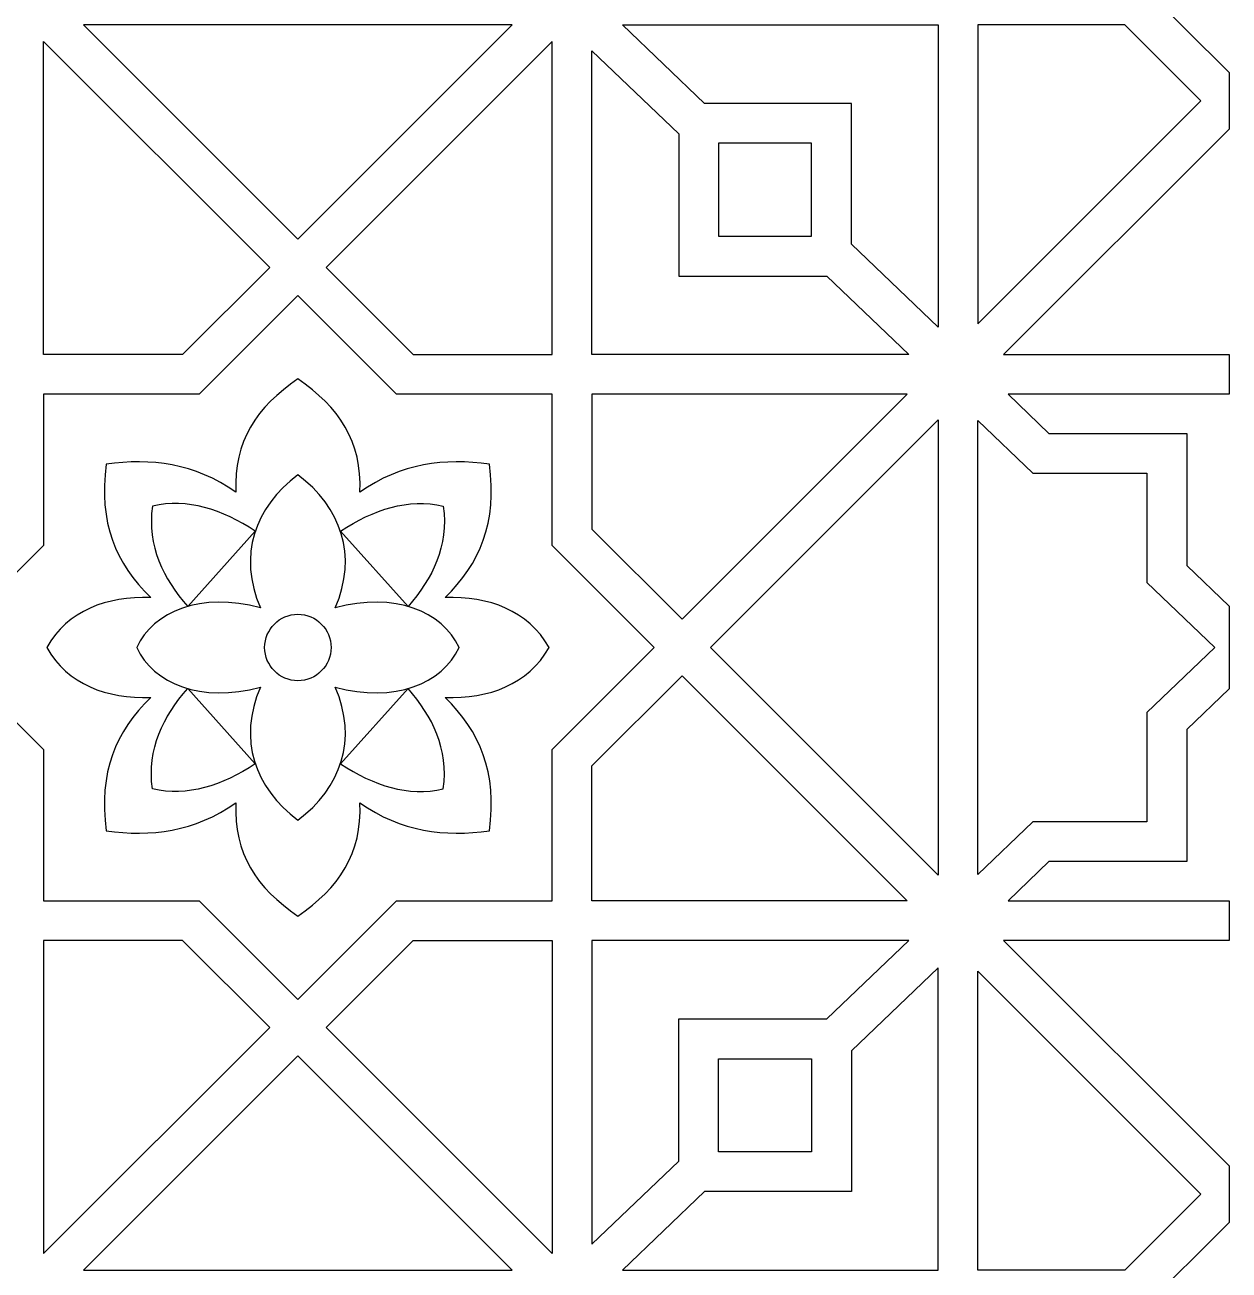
# Model space of a CAD drawing. Header units: centimetres. Extents: x -11.3 to 9.5, y -10.2 to 11.5.
# Drawn here: x 2.75 to 9.47, y -2.84 to 4.11 of the extents above; entities that cross this region are included whole.
import ezdxf

# ---------------------------------------------------------------- set-up
doc = ezdxf.new("R2010")
doc.units = ezdxf.units.CM
doc.header["$MEASUREMENT"] = 0
doc.layers.add('layer 1', color=7, linetype='Continuous')

msp = doc.modelspace()

# ---------------------------------------------------------------- linework, layer by layer
at = {"layer": 'layer 1', "color": 242}
for points, knots in [([(-0.43826, -3.06195), (2.70018, -3.06195), (5.83864, -3.06195), (8.97709, -3.06195), (8.97709, -3.06195), (8.97709, -3.06195), (9.46604, -2.573), (9.46604, -2.573), (9.46604, -2.573), (9.46604, -2.573), (9.46604, -2.2585), (9.46604, -2.2585), (9.46604, -2.2585), (9.46604, -2.2585), (8.20737, -0.99983), (8.20737, -0.99983), (8.20737, -0.99983), (8.20737, -0.99983), (9.46604, -0.99983), (9.46604, -0.99983), (9.46604, -0.99983), (9.46604, -0.99983), (9.46604, -0.77745), (9.46604, -0.77745), (9.46604, -0.77745), (9.46604, -0.77745), (8.23287, -0.77745), (8.23287, -0.77745), (8.23287, -0.77745), (8.23287, -0.77745), (8.46079, -0.55907), (8.46079, -0.55907), (8.46079, -0.55907), (8.46079, -0.55907), (9.22981, -0.55907), (9.22981, -0.55907), (9.22981, -0.55907), (9.22981, -0.31347), (9.22981, -0.06786), (9.22981, 0.17776), (9.22981, 0.17776), (9.22981, 0.17776), (9.46604, 0.4041), (9.46604, 0.4041), (9.46604, 0.4041), (9.46604, 0.55852), (9.46604, 0.71296), (9.46604, 0.86739), (9.46604, 0.86739), (9.46604, 0.86739), (9.22981, 1.09373), (9.22981, 1.09373), (9.22981, 1.09373), (9.22981, 1.33935), (9.22981, 1.58496), (9.22981, 1.83056), (9.22981, 1.83056), (9.22981, 1.83056), (8.46079, 1.83056), (8.46079, 1.83056), (8.46079, 1.83056), (8.46079, 1.83056), (8.23287, 2.04894), (8.23287, 2.04894), (8.23287, 2.04894), (8.23287, 2.04894), (9.46604, 2.04894), (9.46604, 2.04894), (9.46604, 2.04894), (9.46604, 2.04894), (9.46604, 2.27132), (9.46604, 2.27132), (9.46604, 2.27132), (9.46604, 2.27132), (8.20737, 2.27132), (8.20737, 2.27132), (8.20737, 2.27132), (8.20737, 2.27132), (9.46604, 3.52999), (9.46604, 3.52999), (9.46604, 3.52999), (9.46604, 3.52999), (9.46604, 3.84449), (9.46604, 3.84449), (9.46604, 3.84449), (9.46604, 3.84449), (8.97709, 4.33344), (8.97709, 4.33344), (8.97709, 4.33344), (5.83864, 4.33344), (2.70018, 4.33344), (-0.43826, 4.33344), (-0.43826, 4.33344), (-0.43826, 4.33344), (-0.92721, 3.84449), (-0.92721, 3.84449), (-0.92721, 3.84449), (-0.92721, 3.84449), (-0.92721, 3.52999), (-0.92721, 3.52999), (-0.92721, 3.52999), (-0.92721, 3.52999), (0.33146, 2.27132), (0.33146, 2.27132), (0.33146, 2.27132), (0.33146, 2.27132), (-0.92721, 2.27132), (-0.92721, 2.27132), (-0.92721, 2.27132), (-0.92721, 2.27132), (-0.92721, 2.04894), (-0.92721, 2.04894), (-0.92721, 2.04894), (-0.92721, 2.04894), (0.30595, 2.04894), (0.30595, 2.04894), (0.30595, 2.04894), (0.30595, 2.04894), (0.07804, 1.83056), (0.07804, 1.83056), (0.07804, 1.83056), (0.07804, 1.83056), (-0.69098, 1.83056), (-0.69098, 1.83056), (-0.69098, 1.83056), (-0.69098, 1.58496), (-0.69098, 1.33935), (-0.69098, 1.09373), (-0.69098, 1.09373), (-0.69098, 1.09373), (-0.92721, 0.86739), (-0.92721, 0.86739), (-0.92721, 0.86739), (-0.92721, 0.71296), (-0.92721, 0.55852), (-0.92721, 0.4041), (-0.92721, 0.4041), (-0.92721, 0.4041), (-0.69098, 0.17776), (-0.69098, 0.17776), (-0.69098, 0.17776), (-0.69098, -0.06786), (-0.69098, -0.31347), (-0.69098, -0.55907), (-0.69098, -0.55907), (-0.69098, -0.55907), (0.07804, -0.55907), (0.07804, -0.55907), (0.07804, -0.55907), (0.07804, -0.55907), (0.30595, -0.77745), (0.30595, -0.77745), (0.30595, -0.77745), (0.30595, -0.77745), (-0.92721, -0.77745), (-0.92721, -0.77745), (-0.92721, -0.77745), (-0.92721, -0.77745), (-0.92721, -0.99983), (-0.92721, -0.99983), (-0.92721, -0.99983), (-0.92721, -0.99983), (0.33146, -0.99983), (0.33146, -0.99983), (0.33146, -0.99983), (0.33146, -0.99983), (-0.92721, -2.2585), (-0.92721, -2.2585), (-0.92721, -2.2585), (-0.92721, -2.2585), (-0.92721, -2.573), (-0.92721, -2.573), (-0.92721, -2.573), (-0.92721, -2.573), (-0.43826, -3.06195), (-0.43826, -3.06195)], [0, 0, 0, 0, 0.0222222, 0.0222222, 0.0222222, 0.0222222, 0.0444444, 0.0444444, 0.0444444, 0.0444444, 0.0666667, 0.0666667, 0.0666667, 0.0666667, 0.0888889, 0.0888889, 0.0888889, 0.0888889, 0.1111111, 0.1111111, 0.1111111, 0.1111111, 0.1333333, 0.1333333, 0.1333333, 0.1333333, 0.1555556, 0.1555556, 0.1555556, 0.1555556, 0.1777778, 0.1777778, 0.1777778, 0.1777778, 0.2, 0.2, 0.2, 0.2, 0.2222222, 0.2222222, 0.2222222, 0.2222222, 0.2444444, 0.2444444, 0.2444444, 0.2444444, 0.2666667, 0.2666667, 0.2666667, 0.2666667, 0.2888889, 0.2888889, 0.2888889, 0.2888889, 0.3111111, 0.3111111, 0.3111111, 0.3111111, 0.3333333, 0.3333333, 0.3333333, 0.3333333, 0.3555556, 0.3555556, 0.3555556, 0.3555556, 0.3777778, 0.3777778, 0.3777778, 0.3777778, 0.4, 0.4, 0.4, 0.4, 0.4222222, 0.4222222, 0.4222222, 0.4222222, 0.4444444, 0.4444444, 0.4444444, 0.4444444, 0.4666667, 0.4666667, 0.4666667, 0.4666667, 0.4888889, 0.4888889, 0.4888889, 0.4888889, 0.5111111, 0.5111111, 0.5111111, 0.5111111, 0.5333333, 0.5333333, 0.5333333, 0.5333333, 0.5555556, 0.5555556, 0.5555556, 0.5555556, 0.5777778, 0.5777778, 0.5777778, 0.5777778, 0.6, 0.6, 0.6, 0.6, 0.6222222, 0.6222222, 0.6222222, 0.6222222, 0.6444444, 0.6444444, 0.6444444, 0.6444444, 0.6666667, 0.6666667, 0.6666667, 0.6666667, 0.6888889, 0.6888889, 0.6888889, 0.6888889, 0.7111111, 0.7111111, 0.7111111, 0.7111111, 0.7333333, 0.7333333, 0.7333333, 0.7333333, 0.7555556, 0.7555556, 0.7555556, 0.7555556, 0.7777778, 0.7777778, 0.7777778, 0.7777778, 0.8, 0.8, 0.8, 0.8, 0.8222222, 0.8222222, 0.8222222, 0.8222222, 0.8444444, 0.8444444, 0.8444444, 0.8444444, 0.8666667, 0.8666667, 0.8666667, 0.8666667, 0.8888889, 0.8888889, 0.8888889, 0.8888889, 0.9111111, 0.9111111, 0.9111111, 0.9111111, 0.9333333, 0.9333333, 0.9333333, 0.9333333, 0.9555556, 0.9555556, 0.9555556, 0.9555556, 1, 1, 1, 1]), ([(4.26941, 2.91455), (4.26941, 2.91455), (3.07291, 4.11105), (3.07291, 4.11105), (3.07291, 4.11105), (3.87057, 4.11105), (4.66825, 4.11105), (5.46592, 4.11105), (5.46592, 4.11105), (5.46592, 4.11105), (4.26941, 2.91455), (4.26941, 2.91455)], [0, 0, 0, 0, 0.25, 0.25, 0.25, 0.25, 0.5, 0.5, 0.5, 0.5, 1, 1, 1, 1]), ([(7.35818, 2.88702), (7.35818, 2.88702), (7.84206, 2.42339), (7.84206, 2.42339), (7.84206, 2.42339), (7.84206, 2.42339), (7.84206, 4.11105), (7.84206, 4.11105), (7.84206, 4.11105), (7.84206, 4.11105), (6.08067, 4.11105), (6.08067, 4.11105), (6.08067, 4.11105), (6.08067, 4.11105), (6.53782, 3.67303), (6.53782, 3.67303), (6.53782, 3.67303), (6.53782, 3.67303), (7.35818, 3.67303), (7.35818, 3.67303), (7.35818, 3.67303), (7.35818, 3.67303), (7.35818, 2.88702), (7.35818, 2.88702)], [0, 0, 0, 0, 0.1428571, 0.1428571, 0.1428571, 0.1428571, 0.2857143, 0.2857143, 0.2857143, 0.2857143, 0.4285714, 0.4285714, 0.4285714, 0.4285714, 0.5714286, 0.5714286, 0.5714286, 0.5714286, 0.7142857, 0.7142857, 0.7142857, 0.7142857, 1, 1, 1, 1]), ([(8.06444, 2.44289), (8.06444, 2.44289), (8.06444, 4.11105), (8.06444, 4.11105), (8.06444, 4.11105), (8.06444, 4.11105), (8.88498, 4.11105), (8.88498, 4.11105), (8.88498, 4.11105), (8.88498, 4.11105), (9.30879, 3.68724), (9.30879, 3.68724), (9.30879, 3.68724), (9.30879, 3.68724), (8.06444, 2.44289), (8.06444, 2.44289)], [0, 0, 0, 0, 0.2, 0.2, 0.2, 0.2, 0.4, 0.4, 0.4, 0.4, 0.6, 0.6, 0.6, 0.6, 1, 1, 1, 1]), ([(4.11217, 2.75729), (4.11217, 2.75729), (2.85052, 4.01894), (2.85052, 4.01894), (2.85052, 4.01894), (2.85052, 4.01894), (2.85052, 2.27132), (2.85052, 2.27132), (2.85052, 2.27132), (2.85052, 2.27132), (3.6262, 2.27132), (3.6262, 2.27132), (3.6262, 2.27132), (3.6262, 2.27132), (4.11217, 2.75729), (4.11217, 2.75729)], [0, 0, 0, 0, 0.2, 0.2, 0.2, 0.2, 0.4, 0.4, 0.4, 0.4, 0.6, 0.6, 0.6, 0.6, 1, 1, 1, 1]), ([(4.42665, 2.75729), (4.42665, 2.75729), (5.6883, 4.01894), (5.6883, 4.01894), (5.6883, 4.01894), (5.6883, 4.01894), (5.6883, 2.27132), (5.6883, 2.27132), (5.6883, 2.27132), (5.6883, 2.27132), (4.91263, 2.27132), (4.91263, 2.27132), (4.91263, 2.27132), (4.91263, 2.27132), (4.42665, 2.75729), (4.42665, 2.75729)], [0, 0, 0, 0, 0.2, 0.2, 0.2, 0.2, 0.4, 0.4, 0.4, 0.4, 0.6, 0.6, 0.6, 0.6, 1, 1, 1, 1]), ([(7.67933, 2.27132), (7.67933, 2.27132), (7.22215, 2.70937), (7.22215, 2.70937), (7.22215, 2.70937), (7.22215, 2.70937), (6.39452, 2.70937), (6.39452, 2.70937), (6.39452, 2.70937), (6.39452, 2.70937), (6.39452, 3.50236), (6.39452, 3.50236), (6.39452, 3.50236), (6.39452, 3.50236), (5.91069, 3.96593), (5.91069, 3.96593), (5.91069, 3.96593), (5.91069, 3.96593), (5.91069, 2.27132), (5.91069, 2.27132), (5.91069, 2.27132), (5.91069, 2.27132), (7.67933, 2.27132), (7.67933, 2.27132)], [0, 0, 0, 0, 0.1428571, 0.1428571, 0.1428571, 0.1428571, 0.2857143, 0.2857143, 0.2857143, 0.2857143, 0.4285714, 0.4285714, 0.4285714, 0.4285714, 0.5714286, 0.5714286, 0.5714286, 0.5714286, 0.7142857, 0.7142857, 0.7142857, 0.7142857, 1, 1, 1, 1]), ([(6.6169, 3.45065), (6.6169, 3.45065), (7.1358, 3.45065), (7.1358, 3.45065), (7.1358, 3.45065), (7.1358, 3.45065), (7.1358, 2.93176), (7.1358, 2.93176), (7.1358, 2.93176), (7.1358, 2.93176), (6.6169, 2.93176), (6.6169, 2.93176), (6.6169, 2.93176), (6.6169, 2.93176), (6.6169, 3.45065), (6.6169, 3.45065)], [0, 0, 0, 0, 0.2, 0.2, 0.2, 0.2, 0.4, 0.4, 0.4, 0.4, 0.6, 0.6, 0.6, 0.6, 1, 1, 1, 1]), ([(4.26941, -1.32855), (4.26941, -1.32855), (3.71831, -0.77745), (3.71831, -0.77745), (3.71831, -0.77745), (3.71831, -0.77745), (2.85052, -0.77745), (2.85052, -0.77745), (2.85052, -0.77745), (2.85052, -0.77745), (2.85052, 0.06675), (2.85052, 0.06675), (2.85052, 0.06675), (2.85052, 0.06675), (2.28153, 0.63574), (2.28153, 0.63574), (2.28153, 0.63574), (2.28153, 0.63574), (2.28153, 0.63574), (2.28153, 0.63574), (2.28153, 0.63574), (2.28153, 0.63574), (2.28153, 0.63575), (2.28153, 0.63575), (2.28153, 0.63575), (2.28153, 0.63575), (2.28153, 0.63575), (2.28153, 0.63575), (2.28153, 0.63575), (2.28153, 0.63575), (2.85052, 1.20474), (2.85052, 1.20474), (2.85052, 1.20474), (2.85052, 1.20474), (2.85052, 2.04894), (2.85052, 2.04894), (2.85052, 2.04894), (2.85052, 2.04894), (3.71831, 2.04894), (3.71831, 2.04894), (3.71831, 2.04894), (3.71831, 2.04894), (4.26941, 2.60004), (4.26941, 2.60004), (4.26941, 2.60004), (4.26941, 2.60004), (4.82051, 2.04894), (4.82051, 2.04894), (4.82051, 2.04894), (4.82051, 2.04894), (5.6883, 2.04894), (5.6883, 2.04894), (5.6883, 2.04894), (5.6883, 2.04894), (5.6883, 1.20474), (5.6883, 1.20474), (5.6883, 1.20474), (5.6883, 1.20474), (6.2573, 0.63575), (6.2573, 0.63575), (6.2573, 0.63575), (6.2573, 0.63575), (6.2573, 0.63575), (6.2573, 0.63575), (6.2573, 0.63575), (6.2573, 0.63575), (6.2573, 0.63574), (6.2573, 0.63574), (6.2573, 0.63574), (6.2573, 0.63574), (6.2573, 0.63574), (6.2573, 0.63574), (6.2573, 0.63574), (6.2573, 0.63574), (5.6883, 0.06675), (5.6883, 0.06675), (5.6883, 0.06675), (5.6883, 0.06675), (5.6883, -0.77745), (5.6883, -0.77745), (5.6883, -0.77745), (5.6883, -0.77745), (4.82051, -0.77745), (4.82051, -0.77745), (4.82051, -0.77745), (4.82051, -0.77745), (4.26941, -1.32855), (4.26941, -1.32855)], [0, 0, 0, 0, 0.0434783, 0.0434783, 0.0434783, 0.0434783, 0.0869565, 0.0869565, 0.0869565, 0.0869565, 0.1304348, 0.1304348, 0.1304348, 0.1304348, 0.173913, 0.173913, 0.173913, 0.173913, 0.2173913, 0.2173913, 0.2173913, 0.2173913, 0.2608696, 0.2608696, 0.2608696, 0.2608696, 0.3043478, 0.3043478, 0.3043478, 0.3043478, 0.3478261, 0.3478261, 0.3478261, 0.3478261, 0.3913043, 0.3913043, 0.3913043, 0.3913043, 0.4347826, 0.4347826, 0.4347826, 0.4347826, 0.4782609, 0.4782609, 0.4782609, 0.4782609, 0.5217391, 0.5217391, 0.5217391, 0.5217391, 0.5652174, 0.5652174, 0.5652174, 0.5652174, 0.6086957, 0.6086957, 0.6086957, 0.6086957, 0.6521739, 0.6521739, 0.6521739, 0.6521739, 0.6956522, 0.6956522, 0.6956522, 0.6956522, 0.7391304, 0.7391304, 0.7391304, 0.7391304, 0.7826087, 0.7826087, 0.7826087, 0.7826087, 0.826087, 0.826087, 0.826087, 0.826087, 0.8695652, 0.8695652, 0.8695652, 0.8695652, 0.9130435, 0.9130435, 0.9130435, 0.9130435, 1, 1, 1, 1]), ([(2.86795, 0.63575), (2.98443, 0.84261), (3.20337, 0.92174), (3.44813, 0.91555), (3.44813, 0.91555), (3.25362, 1.10241), (3.15583, 1.33273), (3.20041, 1.65869), (3.20041, 1.65869), (3.44894, 1.69378), (3.69286, 1.66501), (3.924, 1.50224), (3.924, 1.50224), (3.90749, 1.78535), (4.04224, 1.9798), (4.26941, 2.13457), (4.26941, 2.13457), (4.49658, 1.9798), (4.63133, 1.78535), (4.61483, 1.50224), (4.61483, 1.50224), (4.84597, 1.66501), (5.08988, 1.69378), (5.33841, 1.65869), (5.33841, 1.65869), (5.38299, 1.33273), (5.2852, 1.10241), (5.0907, 0.91555), (5.0907, 0.91555), (5.33546, 0.92174), (5.55439, 0.84261), (5.67087, 0.63575), (5.67087, 0.63575), (5.55439, 0.42889), (5.33546, 0.34976), (5.0907, 0.35594), (5.0907, 0.35594), (5.2852, 0.16909), (5.38299, -0.06124), (5.33841, -0.3872), (5.33841, -0.3872), (5.08988, -0.42229), (4.84597, -0.39351), (4.61483, -0.23075), (4.61483, -0.23075), (4.63133, -0.51386), (4.49658, -0.70831), (4.26941, -0.86307), (4.26941, -0.86307), (4.04224, -0.70831), (3.90749, -0.51386), (3.924, -0.23075), (3.924, -0.23075), (3.69286, -0.39351), (3.44894, -0.42229), (3.20041, -0.3872), (3.20041, -0.3872), (3.15583, -0.06124), (3.25362, 0.16909), (3.44813, 0.35594), (3.44813, 0.35594), (3.20337, 0.34976), (2.98443, 0.42889), (2.86795, 0.63575)], [0, 0, 0, 0, 0.0588235, 0.0588235, 0.0588235, 0.0588235, 0.1176471, 0.1176471, 0.1176471, 0.1176471, 0.1764706, 0.1764706, 0.1764706, 0.1764706, 0.2352941, 0.2352941, 0.2352941, 0.2352941, 0.2941176, 0.2941176, 0.2941176, 0.2941176, 0.3529412, 0.3529412, 0.3529412, 0.3529412, 0.4117647, 0.4117647, 0.4117647, 0.4117647, 0.4705882, 0.4705882, 0.4705882, 0.4705882, 0.5294118, 0.5294118, 0.5294118, 0.5294118, 0.5882353, 0.5882353, 0.5882353, 0.5882353, 0.6470588, 0.6470588, 0.6470588, 0.6470588, 0.7058824, 0.7058824, 0.7058824, 0.7058824, 0.7647059, 0.7647059, 0.7647059, 0.7647059, 0.8235294, 0.8235294, 0.8235294, 0.8235294, 0.8823529, 0.8823529, 0.8823529, 0.8823529, 1, 1, 1, 1]), ([(7.67049, 2.04894), (7.67049, 2.04894), (6.41454, 0.79299), (6.41454, 0.79299), (6.41454, 0.79299), (6.41454, 0.79299), (5.91069, 1.29685), (5.91069, 1.29685), (5.91069, 1.29685), (5.91069, 1.29685), (5.91069, 2.04894), (5.91069, 2.04894), (5.91069, 2.04894), (5.91069, 2.04894), (7.67049, 2.04894), (7.67049, 2.04894)], [0, 0, 0, 0, 0.2, 0.2, 0.2, 0.2, 0.4, 0.4, 0.4, 0.4, 0.6, 0.6, 0.6, 0.6, 1, 1, 1, 1]), ([(6.57179, 0.63575), (6.57179, 0.63575), (7.84206, -0.63452), (7.84206, -0.63452), (7.84206, -0.63452), (7.84206, 0.21232), (7.84206, 1.05916), (7.84206, 1.90601), (7.84206, 1.90601), (7.84206, 1.90601), (6.57179, 0.63575), (6.57179, 0.63575)], [0, 0, 0, 0, 0.25, 0.25, 0.25, 0.25, 0.5, 0.5, 0.5, 0.5, 1, 1, 1, 1]), ([(8.06444, -0.63084), (8.06444, -0.63084), (8.37145, -0.33669), (8.37145, -0.33669), (8.37145, -0.33669), (8.37145, -0.33669), (8.37145, -0.33669), (8.37145, -0.33669), (8.37145, -0.33669), (8.37145, -0.33669), (9.00743, -0.33669), (9.00743, -0.33669), (9.00743, -0.33669), (9.00743, -0.33669), (9.00743, 0.27267), (9.00743, 0.27267), (9.00743, 0.27267), (9.00743, 0.27267), (9.00743, 0.27267), (9.00743, 0.27267), (9.00743, 0.27267), (9.00743, 0.27267), (9.00743, 0.27267), (9.00743, 0.27267), (9.00743, 0.27267), (9.00743, 0.27267), (9.38637, 0.63574), (9.38637, 0.63574), (9.38637, 0.63574), (9.38637, 0.63574), (9.38637, 0.63575), (9.38637, 0.63575), (9.38637, 0.63575), (9.38637, 0.63575), (9.00743, 0.99882), (9.00743, 0.99882), (9.00743, 0.99882), (9.00743, 0.99882), (9.00743, 0.99882), (9.00743, 0.99882), (9.00743, 0.99882), (9.00743, 0.99882), (9.00743, 0.99882), (9.00743, 0.99882), (9.00743, 0.99882), (9.00743, 0.99882), (9.00743, 1.60818), (9.00743, 1.60818), (9.00743, 1.60818), (9.00743, 1.60818), (8.37145, 1.60818), (8.37145, 1.60818), (8.37145, 1.60818), (8.37145, 1.60818), (8.37145, 1.60818), (8.37145, 1.60818), (8.37145, 1.60818), (8.37145, 1.60818), (8.06444, 1.90233), (8.06444, 1.90233), (8.06444, 1.90233), (8.06444, 1.05794), (8.06444, 0.21355), (8.06444, -0.63084)], [0, 0, 0, 0, 0.0588235, 0.0588235, 0.0588235, 0.0588235, 0.1176471, 0.1176471, 0.1176471, 0.1176471, 0.1764706, 0.1764706, 0.1764706, 0.1764706, 0.2352941, 0.2352941, 0.2352941, 0.2352941, 0.2941176, 0.2941176, 0.2941176, 0.2941176, 0.3529412, 0.3529412, 0.3529412, 0.3529412, 0.4117647, 0.4117647, 0.4117647, 0.4117647, 0.4705882, 0.4705882, 0.4705882, 0.4705882, 0.5294118, 0.5294118, 0.5294118, 0.5294118, 0.5882353, 0.5882353, 0.5882353, 0.5882353, 0.6470588, 0.6470588, 0.6470588, 0.6470588, 0.7058824, 0.7058824, 0.7058824, 0.7058824, 0.7647059, 0.7647059, 0.7647059, 0.7647059, 0.8235294, 0.8235294, 0.8235294, 0.8235294, 0.8823529, 0.8823529, 0.8823529, 0.8823529, 1, 1, 1, 1]), ([(3.3699, 0.63575), (3.46062, 0.83603), (3.73115, 0.94777), (4.06089, 0.85688), (4.06089, 0.85688), (3.93266, 1.15077), (4.03041, 1.41913), (4.26941, 1.60003), (4.26941, 1.60003), (4.50841, 1.41913), (4.60617, 1.15077), (4.47793, 0.85688), (4.47793, 0.85688), (4.80768, 0.94777), (5.07821, 0.83603), (5.16893, 0.63575), (5.16893, 0.63575), (5.07821, 0.43546), (4.80768, 0.32372), (4.47793, 0.41461), (4.47793, 0.41461), (4.60617, 0.12072), (4.50841, -0.14763), (4.26941, -0.32853), (4.26941, -0.32853), (4.03041, -0.14763), (3.93266, 0.12072), (4.06089, 0.41461), (4.06089, 0.41461), (3.73115, 0.32372), (3.46062, 0.43546), (3.3699, 0.63575)], [0, 0, 0, 0, 0.1111111, 0.1111111, 0.1111111, 0.1111111, 0.2222222, 0.2222222, 0.2222222, 0.2222222, 0.3333333, 0.3333333, 0.3333333, 0.3333333, 0.4444444, 0.4444444, 0.4444444, 0.4444444, 0.5555556, 0.5555556, 0.5555556, 0.5555556, 0.6666667, 0.6666667, 0.6666667, 0.6666667, 0.7777778, 0.7777778, 0.7777778, 0.7777778, 1, 1, 1, 1]), ([(3.65448, 0.86459), (3.5188, 1.02118), (3.42694, 1.20024), (3.45781, 1.42541), (3.45781, 1.42541), (3.65412, 1.47041), (3.84536, 1.40633), (4.03189, 1.28484), (4.03189, 1.28484), (4.03189, 1.28484), (3.65448, 0.86459), (3.65448, 0.86459)], [0, 0, 0, 0, 0.25, 0.25, 0.25, 0.25, 0.5, 0.5, 0.5, 0.5, 1, 1, 1, 1]), ([(4.88435, 0.86459), (5.02002, 1.02118), (5.11189, 1.20024), (5.08102, 1.42541), (5.08102, 1.42541), (4.88471, 1.47041), (4.69347, 1.40633), (4.50694, 1.28484), (4.50694, 1.28484), (4.50694, 1.28484), (4.88435, 0.86459), (4.88435, 0.86459)], [0, 0, 0, 0, 0.25, 0.25, 0.25, 0.25, 0.5, 0.5, 0.5, 0.5, 1, 1, 1, 1]), ([(4.26941, 0.82107), (4.16734, 0.82107), (4.08409, 0.73782), (4.08409, 0.63575), (4.08409, 0.63575), (4.08409, 0.53368), (4.16734, 0.45043), (4.26941, 0.45043), (4.26941, 0.45043), (4.37148, 0.45043), (4.45473, 0.53368), (4.45473, 0.63575), (4.45473, 0.63575), (4.45473, 0.73782), (4.37148, 0.82107), (4.26941, 0.82107)], [0, 0, 0, 0, 0.2, 0.2, 0.2, 0.2, 0.4, 0.4, 0.4, 0.4, 0.6, 0.6, 0.6, 0.6, 1, 1, 1, 1]), ([(7.67049, -0.77745), (7.67049, -0.77745), (6.41454, 0.4785), (6.41454, 0.4785), (6.41454, 0.4785), (6.41454, 0.4785), (5.91069, -0.02536), (5.91069, -0.02536), (5.91069, -0.02536), (5.91069, -0.02536), (5.91069, -0.77745), (5.91069, -0.77745), (5.91069, -0.77745), (5.91069, -0.77745), (7.67049, -0.77745), (7.67049, -0.77745)], [0, 0, 0, 0, 0.2, 0.2, 0.2, 0.2, 0.4, 0.4, 0.4, 0.4, 0.6, 0.6, 0.6, 0.6, 1, 1, 1, 1]), ([(3.65448, 0.4069), (3.5188, 0.25031), (3.42694, 0.07126), (3.45781, -0.15392), (3.45781, -0.15392), (3.65412, -0.19891), (3.84536, -0.13484), (4.03189, -0.01334), (4.03189, -0.01334), (4.03189, -0.01334), (3.65448, 0.4069), (3.65448, 0.4069)], [0, 0, 0, 0, 0.25, 0.25, 0.25, 0.25, 0.5, 0.5, 0.5, 0.5, 1, 1, 1, 1]), ([(4.88435, 0.4069), (5.02002, 0.25031), (5.11189, 0.07126), (5.08102, -0.15392), (5.08102, -0.15392), (4.88471, -0.19891), (4.69347, -0.13484), (4.50694, -0.01334), (4.50694, -0.01334), (4.50694, -0.01334), (4.88435, 0.4069), (4.88435, 0.4069)], [0, 0, 0, 0, 0.25, 0.25, 0.25, 0.25, 0.5, 0.5, 0.5, 0.5, 1, 1, 1, 1]), ([(4.11217, -1.4858), (4.11217, -1.4858), (2.85052, -2.74745), (2.85052, -2.74745), (2.85052, -2.74745), (2.85052, -2.74745), (2.85052, -0.99983), (2.85052, -0.99983), (2.85052, -0.99983), (2.85052, -0.99983), (3.6262, -0.99983), (3.6262, -0.99983), (3.6262, -0.99983), (3.6262, -0.99983), (4.11217, -1.4858), (4.11217, -1.4858)], [0, 0, 0, 0, 0.2, 0.2, 0.2, 0.2, 0.4, 0.4, 0.4, 0.4, 0.6, 0.6, 0.6, 0.6, 1, 1, 1, 1]), ([(4.42665, -1.4858), (4.42665, -1.4858), (5.6883, -2.74745), (5.6883, -2.74745), (5.6883, -2.74745), (5.6883, -2.74745), (5.6883, -0.99983), (5.6883, -0.99983), (5.6883, -0.99983), (5.6883, -0.99983), (4.91263, -0.99983), (4.91263, -0.99983), (4.91263, -0.99983), (4.91263, -0.99983), (4.42665, -1.4858), (4.42665, -1.4858)], [0, 0, 0, 0, 0.2, 0.2, 0.2, 0.2, 0.4, 0.4, 0.4, 0.4, 0.6, 0.6, 0.6, 0.6, 1, 1, 1, 1]), ([(7.67933, -0.99983), (7.67933, -0.99983), (7.22215, -1.43788), (7.22215, -1.43788), (7.22215, -1.43788), (7.22215, -1.43788), (6.39452, -1.43788), (6.39452, -1.43788), (6.39452, -1.43788), (6.39452, -1.43788), (6.39452, -2.23087), (6.39452, -2.23087), (6.39452, -2.23087), (6.39452, -2.23087), (5.91069, -2.69444), (5.91069, -2.69444), (5.91069, -2.69444), (5.91069, -2.69444), (5.91069, -0.99983), (5.91069, -0.99983), (5.91069, -0.99983), (5.91069, -0.99983), (7.67933, -0.99983), (7.67933, -0.99983)], [0, 0, 0, 0, 0.1428571, 0.1428571, 0.1428571, 0.1428571, 0.2857143, 0.2857143, 0.2857143, 0.2857143, 0.4285714, 0.4285714, 0.4285714, 0.4285714, 0.5714286, 0.5714286, 0.5714286, 0.5714286, 0.7142857, 0.7142857, 0.7142857, 0.7142857, 1, 1, 1, 1]), ([(7.35818, -1.61553), (7.35818, -1.61553), (7.84206, -1.1519), (7.84206, -1.1519), (7.84206, -1.1519), (7.84206, -1.1519), (7.84206, -2.83956), (7.84206, -2.83956), (7.84206, -2.83956), (7.84206, -2.83956), (6.08067, -2.83956), (6.08067, -2.83956), (6.08067, -2.83956), (6.08067, -2.83956), (6.53782, -2.40154), (6.53782, -2.40154), (6.53782, -2.40154), (6.53782, -2.40154), (7.35818, -2.40154), (7.35818, -2.40154), (7.35818, -2.40154), (7.35818, -2.40154), (7.35818, -1.61553), (7.35818, -1.61553)], [0, 0, 0, 0, 0.1428571, 0.1428571, 0.1428571, 0.1428571, 0.2857143, 0.2857143, 0.2857143, 0.2857143, 0.4285714, 0.4285714, 0.4285714, 0.4285714, 0.5714286, 0.5714286, 0.5714286, 0.5714286, 0.7142857, 0.7142857, 0.7142857, 0.7142857, 1, 1, 1, 1]), ([(8.06444, -1.1714), (8.06444, -1.1714), (8.06444, -2.83956), (8.06444, -2.83956), (8.06444, -2.83956), (8.06444, -2.83956), (8.88498, -2.83956), (8.88498, -2.83956), (8.88498, -2.83956), (8.88498, -2.83956), (9.30879, -2.41575), (9.30879, -2.41575), (9.30879, -2.41575), (9.30879, -2.41575), (8.06444, -1.1714), (8.06444, -1.1714)], [0, 0, 0, 0, 0.2, 0.2, 0.2, 0.2, 0.4, 0.4, 0.4, 0.4, 0.6, 0.6, 0.6, 0.6, 1, 1, 1, 1]), ([(3.07291, -2.83956), (3.07291, -2.83956), (4.26941, -1.64306), (4.26941, -1.64306), (4.26941, -1.64306), (4.26941, -1.64306), (5.46592, -2.83956), (5.46592, -2.83956), (5.46592, -2.83956), (4.66825, -2.83956), (3.87057, -2.83956), (3.07291, -2.83956)], [0, 0, 0, 0, 0.25, 0.25, 0.25, 0.25, 0.5, 0.5, 0.5, 0.5, 1, 1, 1, 1]), ([(6.6169, -2.17916), (6.6169, -2.17916), (7.1358, -2.17916), (7.1358, -2.17916), (7.1358, -2.17916), (7.1358, -2.17916), (7.1358, -1.66027), (7.1358, -1.66027), (7.1358, -1.66027), (7.1358, -1.66027), (6.6169, -1.66027), (6.6169, -1.66027), (6.6169, -1.66027), (6.6169, -1.66027), (6.6169, -2.17916), (6.6169, -2.17916)], [0, 0, 0, 0, 0.2, 0.2, 0.2, 0.2, 0.4, 0.4, 0.4, 0.4, 0.6, 0.6, 0.6, 0.6, 1, 1, 1, 1])]:
    msp.add_open_spline(points, degree=3, knots=knots, dxfattribs=at)
at = {"layer": 'layer 1', "color": 242, "lineweight": 9}
for points, knots in [([(-0.43826, -3.06195), (2.70018, -3.06195), (5.83864, -3.06195), (8.97709, -3.06195), (8.97709, -3.06195), (8.97709, -3.06195), (9.46604, -2.573), (9.46604, -2.573), (9.46604, -2.573), (9.46604, -2.573), (9.46604, -2.2585), (9.46604, -2.2585), (9.46604, -2.2585), (9.46604, -2.2585), (8.20737, -0.99983), (8.20737, -0.99983), (8.20737, -0.99983), (8.20737, -0.99983), (9.46604, -0.99983), (9.46604, -0.99983), (9.46604, -0.99983), (9.46604, -0.99983), (9.46604, -0.77745), (9.46604, -0.77745), (9.46604, -0.77745), (9.46604, -0.77745), (8.23287, -0.77745), (8.23287, -0.77745), (8.23287, -0.77745), (8.23287, -0.77745), (8.46079, -0.55907), (8.46079, -0.55907), (8.46079, -0.55907), (8.46079, -0.55907), (9.22981, -0.55907), (9.22981, -0.55907), (9.22981, -0.55907), (9.22981, -0.31347), (9.22981, -0.06786), (9.22981, 0.17776), (9.22981, 0.17776), (9.22981, 0.17776), (9.46604, 0.4041), (9.46604, 0.4041), (9.46604, 0.4041), (9.46604, 0.55852), (9.46604, 0.71296), (9.46604, 0.86739), (9.46604, 0.86739), (9.46604, 0.86739), (9.22981, 1.09373), (9.22981, 1.09373), (9.22981, 1.09373), (9.22981, 1.33935), (9.22981, 1.58496), (9.22981, 1.83056), (9.22981, 1.83056), (9.22981, 1.83056), (8.46079, 1.83056), (8.46079, 1.83056), (8.46079, 1.83056), (8.46079, 1.83056), (8.23287, 2.04894), (8.23287, 2.04894), (8.23287, 2.04894), (8.23287, 2.04894), (9.46604, 2.04894), (9.46604, 2.04894), (9.46604, 2.04894), (9.46604, 2.04894), (9.46604, 2.27132), (9.46604, 2.27132), (9.46604, 2.27132), (9.46604, 2.27132), (8.20737, 2.27132), (8.20737, 2.27132), (8.20737, 2.27132), (8.20737, 2.27132), (9.46604, 3.52999), (9.46604, 3.52999), (9.46604, 3.52999), (9.46604, 3.52999), (9.46604, 3.84449), (9.46604, 3.84449), (9.46604, 3.84449), (9.46604, 3.84449), (8.97709, 4.33344), (8.97709, 4.33344), (8.97709, 4.33344), (5.83864, 4.33344), (2.70018, 4.33344), (-0.43826, 4.33344), (-0.43826, 4.33344), (-0.43826, 4.33344), (-0.92721, 3.84449), (-0.92721, 3.84449), (-0.92721, 3.84449), (-0.92721, 3.84449), (-0.92721, 3.52999), (-0.92721, 3.52999), (-0.92721, 3.52999), (-0.92721, 3.52999), (0.33146, 2.27132), (0.33146, 2.27132), (0.33146, 2.27132), (0.33146, 2.27132), (-0.92721, 2.27132), (-0.92721, 2.27132), (-0.92721, 2.27132), (-0.92721, 2.27132), (-0.92721, 2.04894), (-0.92721, 2.04894), (-0.92721, 2.04894), (-0.92721, 2.04894), (0.30595, 2.04894), (0.30595, 2.04894), (0.30595, 2.04894), (0.30595, 2.04894), (0.07804, 1.83056), (0.07804, 1.83056), (0.07804, 1.83056), (0.07804, 1.83056), (-0.69098, 1.83056), (-0.69098, 1.83056), (-0.69098, 1.83056), (-0.69098, 1.58496), (-0.69098, 1.33935), (-0.69098, 1.09373), (-0.69098, 1.09373), (-0.69098, 1.09373), (-0.92721, 0.86739), (-0.92721, 0.86739), (-0.92721, 0.86739), (-0.92721, 0.71296), (-0.92721, 0.55852), (-0.92721, 0.4041), (-0.92721, 0.4041), (-0.92721, 0.4041), (-0.69098, 0.17776), (-0.69098, 0.17776), (-0.69098, 0.17776), (-0.69098, -0.06786), (-0.69098, -0.31347), (-0.69098, -0.55907), (-0.69098, -0.55907), (-0.69098, -0.55907), (0.07804, -0.55907), (0.07804, -0.55907), (0.07804, -0.55907), (0.07804, -0.55907), (0.30595, -0.77745), (0.30595, -0.77745), (0.30595, -0.77745), (0.30595, -0.77745), (-0.92721, -0.77745), (-0.92721, -0.77745), (-0.92721, -0.77745), (-0.92721, -0.77745), (-0.92721, -0.99983), (-0.92721, -0.99983), (-0.92721, -0.99983), (-0.92721, -0.99983), (0.33146, -0.99983), (0.33146, -0.99983), (0.33146, -0.99983), (0.33146, -0.99983), (-0.92721, -2.2585), (-0.92721, -2.2585), (-0.92721, -2.2585), (-0.92721, -2.2585), (-0.92721, -2.573), (-0.92721, -2.573), (-0.92721, -2.573), (-0.92721, -2.573), (-0.43826, -3.06195), (-0.43826, -3.06195)], [0, 0, 0, 0, 0.0222222, 0.0222222, 0.0222222, 0.0222222, 0.0444444, 0.0444444, 0.0444444, 0.0444444, 0.0666667, 0.0666667, 0.0666667, 0.0666667, 0.0888889, 0.0888889, 0.0888889, 0.0888889, 0.1111111, 0.1111111, 0.1111111, 0.1111111, 0.1333333, 0.1333333, 0.1333333, 0.1333333, 0.1555556, 0.1555556, 0.1555556, 0.1555556, 0.1777778, 0.1777778, 0.1777778, 0.1777778, 0.2, 0.2, 0.2, 0.2, 0.2222222, 0.2222222, 0.2222222, 0.2222222, 0.2444444, 0.2444444, 0.2444444, 0.2444444, 0.2666667, 0.2666667, 0.2666667, 0.2666667, 0.2888889, 0.2888889, 0.2888889, 0.2888889, 0.3111111, 0.3111111, 0.3111111, 0.3111111, 0.3333333, 0.3333333, 0.3333333, 0.3333333, 0.3555556, 0.3555556, 0.3555556, 0.3555556, 0.3777778, 0.3777778, 0.3777778, 0.3777778, 0.4, 0.4, 0.4, 0.4, 0.4222222, 0.4222222, 0.4222222, 0.4222222, 0.4444444, 0.4444444, 0.4444444, 0.4444444, 0.4666667, 0.4666667, 0.4666667, 0.4666667, 0.4888889, 0.4888889, 0.4888889, 0.4888889, 0.5111111, 0.5111111, 0.5111111, 0.5111111, 0.5333333, 0.5333333, 0.5333333, 0.5333333, 0.5555556, 0.5555556, 0.5555556, 0.5555556, 0.5777778, 0.5777778, 0.5777778, 0.5777778, 0.6, 0.6, 0.6, 0.6, 0.6222222, 0.6222222, 0.6222222, 0.6222222, 0.6444444, 0.6444444, 0.6444444, 0.6444444, 0.6666667, 0.6666667, 0.6666667, 0.6666667, 0.6888889, 0.6888889, 0.6888889, 0.6888889, 0.7111111, 0.7111111, 0.7111111, 0.7111111, 0.7333333, 0.7333333, 0.7333333, 0.7333333, 0.7555556, 0.7555556, 0.7555556, 0.7555556, 0.7777778, 0.7777778, 0.7777778, 0.7777778, 0.8, 0.8, 0.8, 0.8, 0.8222222, 0.8222222, 0.8222222, 0.8222222, 0.8444444, 0.8444444, 0.8444444, 0.8444444, 0.8666667, 0.8666667, 0.8666667, 0.8666667, 0.8888889, 0.8888889, 0.8888889, 0.8888889, 0.9111111, 0.9111111, 0.9111111, 0.9111111, 0.9333333, 0.9333333, 0.9333333, 0.9333333, 0.9555556, 0.9555556, 0.9555556, 0.9555556, 1, 1, 1, 1]), ([(4.26941, 2.91455), (4.26941, 2.91455), (3.07291, 4.11105), (3.07291, 4.11105), (3.07291, 4.11105), (3.87057, 4.11105), (4.66825, 4.11105), (5.46592, 4.11105), (5.46592, 4.11105), (5.46592, 4.11105), (4.26941, 2.91455), (4.26941, 2.91455)], [0, 0, 0, 0, 0.25, 0.25, 0.25, 0.25, 0.5, 0.5, 0.5, 0.5, 1, 1, 1, 1]), ([(7.35818, 2.88702), (7.35818, 2.88702), (7.84206, 2.42339), (7.84206, 2.42339), (7.84206, 2.42339), (7.84206, 2.42339), (7.84206, 4.11105), (7.84206, 4.11105), (7.84206, 4.11105), (7.84206, 4.11105), (6.08067, 4.11105), (6.08067, 4.11105), (6.08067, 4.11105), (6.08067, 4.11105), (6.53782, 3.67303), (6.53782, 3.67303), (6.53782, 3.67303), (6.53782, 3.67303), (7.35818, 3.67303), (7.35818, 3.67303), (7.35818, 3.67303), (7.35818, 3.67303), (7.35818, 2.88702), (7.35818, 2.88702)], [0, 0, 0, 0, 0.1428571, 0.1428571, 0.1428571, 0.1428571, 0.2857143, 0.2857143, 0.2857143, 0.2857143, 0.4285714, 0.4285714, 0.4285714, 0.4285714, 0.5714286, 0.5714286, 0.5714286, 0.5714286, 0.7142857, 0.7142857, 0.7142857, 0.7142857, 1, 1, 1, 1]), ([(8.06444, 2.44289), (8.06444, 2.44289), (8.06444, 4.11105), (8.06444, 4.11105), (8.06444, 4.11105), (8.06444, 4.11105), (8.88498, 4.11105), (8.88498, 4.11105), (8.88498, 4.11105), (8.88498, 4.11105), (9.30879, 3.68724), (9.30879, 3.68724), (9.30879, 3.68724), (9.30879, 3.68724), (8.06444, 2.44289), (8.06444, 2.44289)], [0, 0, 0, 0, 0.2, 0.2, 0.2, 0.2, 0.4, 0.4, 0.4, 0.4, 0.6, 0.6, 0.6, 0.6, 1, 1, 1, 1]), ([(4.11217, 2.75729), (4.11217, 2.75729), (2.85052, 4.01894), (2.85052, 4.01894), (2.85052, 4.01894), (2.85052, 4.01894), (2.85052, 2.27132), (2.85052, 2.27132), (2.85052, 2.27132), (2.85052, 2.27132), (3.6262, 2.27132), (3.6262, 2.27132), (3.6262, 2.27132), (3.6262, 2.27132), (4.11217, 2.75729), (4.11217, 2.75729)], [0, 0, 0, 0, 0.2, 0.2, 0.2, 0.2, 0.4, 0.4, 0.4, 0.4, 0.6, 0.6, 0.6, 0.6, 1, 1, 1, 1]), ([(4.42665, 2.75729), (4.42665, 2.75729), (5.6883, 4.01894), (5.6883, 4.01894), (5.6883, 4.01894), (5.6883, 4.01894), (5.6883, 2.27132), (5.6883, 2.27132), (5.6883, 2.27132), (5.6883, 2.27132), (4.91263, 2.27132), (4.91263, 2.27132), (4.91263, 2.27132), (4.91263, 2.27132), (4.42665, 2.75729), (4.42665, 2.75729)], [0, 0, 0, 0, 0.2, 0.2, 0.2, 0.2, 0.4, 0.4, 0.4, 0.4, 0.6, 0.6, 0.6, 0.6, 1, 1, 1, 1]), ([(7.67933, 2.27132), (7.67933, 2.27132), (7.22215, 2.70937), (7.22215, 2.70937), (7.22215, 2.70937), (7.22215, 2.70937), (6.39452, 2.70937), (6.39452, 2.70937), (6.39452, 2.70937), (6.39452, 2.70937), (6.39452, 3.50236), (6.39452, 3.50236), (6.39452, 3.50236), (6.39452, 3.50236), (5.91069, 3.96593), (5.91069, 3.96593), (5.91069, 3.96593), (5.91069, 3.96593), (5.91069, 2.27132), (5.91069, 2.27132), (5.91069, 2.27132), (5.91069, 2.27132), (7.67933, 2.27132), (7.67933, 2.27132)], [0, 0, 0, 0, 0.1428571, 0.1428571, 0.1428571, 0.1428571, 0.2857143, 0.2857143, 0.2857143, 0.2857143, 0.4285714, 0.4285714, 0.4285714, 0.4285714, 0.5714286, 0.5714286, 0.5714286, 0.5714286, 0.7142857, 0.7142857, 0.7142857, 0.7142857, 1, 1, 1, 1]), ([(6.6169, 3.45065), (6.6169, 3.45065), (7.1358, 3.45065), (7.1358, 3.45065), (7.1358, 3.45065), (7.1358, 3.45065), (7.1358, 2.93176), (7.1358, 2.93176), (7.1358, 2.93176), (7.1358, 2.93176), (6.6169, 2.93176), (6.6169, 2.93176), (6.6169, 2.93176), (6.6169, 2.93176), (6.6169, 3.45065), (6.6169, 3.45065)], [0, 0, 0, 0, 0.2, 0.2, 0.2, 0.2, 0.4, 0.4, 0.4, 0.4, 0.6, 0.6, 0.6, 0.6, 1, 1, 1, 1]), ([(4.26941, -1.32855), (4.26941, -1.32855), (3.71831, -0.77745), (3.71831, -0.77745), (3.71831, -0.77745), (3.71831, -0.77745), (2.85052, -0.77745), (2.85052, -0.77745), (2.85052, -0.77745), (2.85052, -0.77745), (2.85052, 0.06675), (2.85052, 0.06675), (2.85052, 0.06675), (2.85052, 0.06675), (2.28153, 0.63574), (2.28153, 0.63574), (2.28153, 0.63574), (2.28153, 0.63574), (2.28153, 0.63574), (2.28153, 0.63574), (2.28153, 0.63574), (2.28153, 0.63574), (2.28153, 0.63575), (2.28153, 0.63575), (2.28153, 0.63575), (2.28153, 0.63575), (2.28153, 0.63575), (2.28153, 0.63575), (2.28153, 0.63575), (2.28153, 0.63575), (2.85052, 1.20474), (2.85052, 1.20474), (2.85052, 1.20474), (2.85052, 1.20474), (2.85052, 2.04894), (2.85052, 2.04894), (2.85052, 2.04894), (2.85052, 2.04894), (3.71831, 2.04894), (3.71831, 2.04894), (3.71831, 2.04894), (3.71831, 2.04894), (4.26941, 2.60004), (4.26941, 2.60004), (4.26941, 2.60004), (4.26941, 2.60004), (4.82051, 2.04894), (4.82051, 2.04894), (4.82051, 2.04894), (4.82051, 2.04894), (5.6883, 2.04894), (5.6883, 2.04894), (5.6883, 2.04894), (5.6883, 2.04894), (5.6883, 1.20474), (5.6883, 1.20474), (5.6883, 1.20474), (5.6883, 1.20474), (6.2573, 0.63575), (6.2573, 0.63575), (6.2573, 0.63575), (6.2573, 0.63575), (6.2573, 0.63575), (6.2573, 0.63575), (6.2573, 0.63575), (6.2573, 0.63575), (6.2573, 0.63574), (6.2573, 0.63574), (6.2573, 0.63574), (6.2573, 0.63574), (6.2573, 0.63574), (6.2573, 0.63574), (6.2573, 0.63574), (6.2573, 0.63574), (5.6883, 0.06675), (5.6883, 0.06675), (5.6883, 0.06675), (5.6883, 0.06675), (5.6883, -0.77745), (5.6883, -0.77745), (5.6883, -0.77745), (5.6883, -0.77745), (4.82051, -0.77745), (4.82051, -0.77745), (4.82051, -0.77745), (4.82051, -0.77745), (4.26941, -1.32855), (4.26941, -1.32855)], [0, 0, 0, 0, 0.0434783, 0.0434783, 0.0434783, 0.0434783, 0.0869565, 0.0869565, 0.0869565, 0.0869565, 0.1304348, 0.1304348, 0.1304348, 0.1304348, 0.173913, 0.173913, 0.173913, 0.173913, 0.2173913, 0.2173913, 0.2173913, 0.2173913, 0.2608696, 0.2608696, 0.2608696, 0.2608696, 0.3043478, 0.3043478, 0.3043478, 0.3043478, 0.3478261, 0.3478261, 0.3478261, 0.3478261, 0.3913043, 0.3913043, 0.3913043, 0.3913043, 0.4347826, 0.4347826, 0.4347826, 0.4347826, 0.4782609, 0.4782609, 0.4782609, 0.4782609, 0.5217391, 0.5217391, 0.5217391, 0.5217391, 0.5652174, 0.5652174, 0.5652174, 0.5652174, 0.6086957, 0.6086957, 0.6086957, 0.6086957, 0.6521739, 0.6521739, 0.6521739, 0.6521739, 0.6956522, 0.6956522, 0.6956522, 0.6956522, 0.7391304, 0.7391304, 0.7391304, 0.7391304, 0.7826087, 0.7826087, 0.7826087, 0.7826087, 0.826087, 0.826087, 0.826087, 0.826087, 0.8695652, 0.8695652, 0.8695652, 0.8695652, 0.9130435, 0.9130435, 0.9130435, 0.9130435, 1, 1, 1, 1]), ([(2.86795, 0.63575), (2.98443, 0.84261), (3.20337, 0.92174), (3.44813, 0.91555), (3.44813, 0.91555), (3.25362, 1.10241), (3.15583, 1.33273), (3.20041, 1.65869), (3.20041, 1.65869), (3.44894, 1.69378), (3.69286, 1.66501), (3.924, 1.50224), (3.924, 1.50224), (3.90749, 1.78535), (4.04224, 1.9798), (4.26941, 2.13457), (4.26941, 2.13457), (4.49658, 1.9798), (4.63133, 1.78535), (4.61483, 1.50224), (4.61483, 1.50224), (4.84597, 1.66501), (5.08988, 1.69378), (5.33841, 1.65869), (5.33841, 1.65869), (5.38299, 1.33273), (5.2852, 1.10241), (5.0907, 0.91555), (5.0907, 0.91555), (5.33546, 0.92174), (5.55439, 0.84261), (5.67087, 0.63575), (5.67087, 0.63575), (5.55439, 0.42889), (5.33546, 0.34976), (5.0907, 0.35594), (5.0907, 0.35594), (5.2852, 0.16909), (5.38299, -0.06124), (5.33841, -0.3872), (5.33841, -0.3872), (5.08988, -0.42229), (4.84597, -0.39351), (4.61483, -0.23075), (4.61483, -0.23075), (4.63133, -0.51386), (4.49658, -0.70831), (4.26941, -0.86307), (4.26941, -0.86307), (4.04224, -0.70831), (3.90749, -0.51386), (3.924, -0.23075), (3.924, -0.23075), (3.69286, -0.39351), (3.44894, -0.42229), (3.20041, -0.3872), (3.20041, -0.3872), (3.15583, -0.06124), (3.25362, 0.16909), (3.44813, 0.35594), (3.44813, 0.35594), (3.20337, 0.34976), (2.98443, 0.42889), (2.86795, 0.63575)], [0, 0, 0, 0, 0.0588235, 0.0588235, 0.0588235, 0.0588235, 0.1176471, 0.1176471, 0.1176471, 0.1176471, 0.1764706, 0.1764706, 0.1764706, 0.1764706, 0.2352941, 0.2352941, 0.2352941, 0.2352941, 0.2941176, 0.2941176, 0.2941176, 0.2941176, 0.3529412, 0.3529412, 0.3529412, 0.3529412, 0.4117647, 0.4117647, 0.4117647, 0.4117647, 0.4705882, 0.4705882, 0.4705882, 0.4705882, 0.5294118, 0.5294118, 0.5294118, 0.5294118, 0.5882353, 0.5882353, 0.5882353, 0.5882353, 0.6470588, 0.6470588, 0.6470588, 0.6470588, 0.7058824, 0.7058824, 0.7058824, 0.7058824, 0.7647059, 0.7647059, 0.7647059, 0.7647059, 0.8235294, 0.8235294, 0.8235294, 0.8235294, 0.8823529, 0.8823529, 0.8823529, 0.8823529, 1, 1, 1, 1]), ([(7.67049, 2.04894), (7.67049, 2.04894), (6.41454, 0.79299), (6.41454, 0.79299), (6.41454, 0.79299), (6.41454, 0.79299), (5.91069, 1.29685), (5.91069, 1.29685), (5.91069, 1.29685), (5.91069, 1.29685), (5.91069, 2.04894), (5.91069, 2.04894), (5.91069, 2.04894), (5.91069, 2.04894), (7.67049, 2.04894), (7.67049, 2.04894)], [0, 0, 0, 0, 0.2, 0.2, 0.2, 0.2, 0.4, 0.4, 0.4, 0.4, 0.6, 0.6, 0.6, 0.6, 1, 1, 1, 1]), ([(6.57179, 0.63575), (6.57179, 0.63575), (7.84206, -0.63452), (7.84206, -0.63452), (7.84206, -0.63452), (7.84206, 0.21232), (7.84206, 1.05916), (7.84206, 1.90601), (7.84206, 1.90601), (7.84206, 1.90601), (6.57179, 0.63575), (6.57179, 0.63575)], [0, 0, 0, 0, 0.25, 0.25, 0.25, 0.25, 0.5, 0.5, 0.5, 0.5, 1, 1, 1, 1]), ([(8.06444, -0.63084), (8.06444, -0.63084), (8.37145, -0.33669), (8.37145, -0.33669), (8.37145, -0.33669), (8.37145, -0.33669), (8.37145, -0.33669), (8.37145, -0.33669), (8.37145, -0.33669), (8.37145, -0.33669), (9.00743, -0.33669), (9.00743, -0.33669), (9.00743, -0.33669), (9.00743, -0.33669), (9.00743, 0.27267), (9.00743, 0.27267), (9.00743, 0.27267), (9.00743, 0.27267), (9.00743, 0.27267), (9.00743, 0.27267), (9.00743, 0.27267), (9.00743, 0.27267), (9.00743, 0.27267), (9.00743, 0.27267), (9.00743, 0.27267), (9.00743, 0.27267), (9.38637, 0.63574), (9.38637, 0.63574), (9.38637, 0.63574), (9.38637, 0.63574), (9.38637, 0.63575), (9.38637, 0.63575), (9.38637, 0.63575), (9.38637, 0.63575), (9.00743, 0.99882), (9.00743, 0.99882), (9.00743, 0.99882), (9.00743, 0.99882), (9.00743, 0.99882), (9.00743, 0.99882), (9.00743, 0.99882), (9.00743, 0.99882), (9.00743, 0.99882), (9.00743, 0.99882), (9.00743, 0.99882), (9.00743, 0.99882), (9.00743, 1.60818), (9.00743, 1.60818), (9.00743, 1.60818), (9.00743, 1.60818), (8.37145, 1.60818), (8.37145, 1.60818), (8.37145, 1.60818), (8.37145, 1.60818), (8.37145, 1.60818), (8.37145, 1.60818), (8.37145, 1.60818), (8.37145, 1.60818), (8.06444, 1.90233), (8.06444, 1.90233), (8.06444, 1.90233), (8.06444, 1.05794), (8.06444, 0.21355), (8.06444, -0.63084)], [0, 0, 0, 0, 0.0588235, 0.0588235, 0.0588235, 0.0588235, 0.1176471, 0.1176471, 0.1176471, 0.1176471, 0.1764706, 0.1764706, 0.1764706, 0.1764706, 0.2352941, 0.2352941, 0.2352941, 0.2352941, 0.2941176, 0.2941176, 0.2941176, 0.2941176, 0.3529412, 0.3529412, 0.3529412, 0.3529412, 0.4117647, 0.4117647, 0.4117647, 0.4117647, 0.4705882, 0.4705882, 0.4705882, 0.4705882, 0.5294118, 0.5294118, 0.5294118, 0.5294118, 0.5882353, 0.5882353, 0.5882353, 0.5882353, 0.6470588, 0.6470588, 0.6470588, 0.6470588, 0.7058824, 0.7058824, 0.7058824, 0.7058824, 0.7647059, 0.7647059, 0.7647059, 0.7647059, 0.8235294, 0.8235294, 0.8235294, 0.8235294, 0.8823529, 0.8823529, 0.8823529, 0.8823529, 1, 1, 1, 1]), ([(3.3699, 0.63575), (3.46062, 0.83603), (3.73115, 0.94777), (4.06089, 0.85688), (4.06089, 0.85688), (3.93266, 1.15077), (4.03041, 1.41913), (4.26941, 1.60003), (4.26941, 1.60003), (4.50841, 1.41913), (4.60617, 1.15077), (4.47793, 0.85688), (4.47793, 0.85688), (4.80768, 0.94777), (5.07821, 0.83603), (5.16893, 0.63575), (5.16893, 0.63575), (5.07821, 0.43546), (4.80768, 0.32372), (4.47793, 0.41461), (4.47793, 0.41461), (4.60617, 0.12072), (4.50841, -0.14763), (4.26941, -0.32853), (4.26941, -0.32853), (4.03041, -0.14763), (3.93266, 0.12072), (4.06089, 0.41461), (4.06089, 0.41461), (3.73115, 0.32372), (3.46062, 0.43546), (3.3699, 0.63575)], [0, 0, 0, 0, 0.1111111, 0.1111111, 0.1111111, 0.1111111, 0.2222222, 0.2222222, 0.2222222, 0.2222222, 0.3333333, 0.3333333, 0.3333333, 0.3333333, 0.4444444, 0.4444444, 0.4444444, 0.4444444, 0.5555556, 0.5555556, 0.5555556, 0.5555556, 0.6666667, 0.6666667, 0.6666667, 0.6666667, 0.7777778, 0.7777778, 0.7777778, 0.7777778, 1, 1, 1, 1]), ([(3.65448, 0.86459), (3.5188, 1.02118), (3.42694, 1.20024), (3.45781, 1.42541), (3.45781, 1.42541), (3.65412, 1.47041), (3.84536, 1.40633), (4.03189, 1.28484)], [0, 0, 0, 0, 0.3333333, 0.3333333, 0.3333333, 0.3333333, 1, 1, 1, 1]), ([(4.88435, 0.86459), (5.02002, 1.02118), (5.11189, 1.20024), (5.08102, 1.42541), (5.08102, 1.42541), (4.88471, 1.47041), (4.69347, 1.40633), (4.50694, 1.28484)], [0, 0, 0, 0, 0.3333333, 0.3333333, 0.3333333, 0.3333333, 1, 1, 1, 1]), ([(4.26941, 0.82107), (4.16734, 0.82107), (4.08409, 0.73782), (4.08409, 0.63575), (4.08409, 0.63575), (4.08409, 0.53368), (4.16734, 0.45043), (4.26941, 0.45043), (4.26941, 0.45043), (4.37148, 0.45043), (4.45473, 0.53368), (4.45473, 0.63575), (4.45473, 0.63575), (4.45473, 0.73782), (4.37148, 0.82107), (4.26941, 0.82107)], [0, 0, 0, 0, 0.2, 0.2, 0.2, 0.2, 0.4, 0.4, 0.4, 0.4, 0.6, 0.6, 0.6, 0.6, 1, 1, 1, 1]), ([(7.67049, -0.77745), (7.67049, -0.77745), (6.41454, 0.4785), (6.41454, 0.4785), (6.41454, 0.4785), (6.41454, 0.4785), (5.91069, -0.02536), (5.91069, -0.02536), (5.91069, -0.02536), (5.91069, -0.02536), (5.91069, -0.77745), (5.91069, -0.77745), (5.91069, -0.77745), (5.91069, -0.77745), (7.67049, -0.77745), (7.67049, -0.77745)], [0, 0, 0, 0, 0.2, 0.2, 0.2, 0.2, 0.4, 0.4, 0.4, 0.4, 0.6, 0.6, 0.6, 0.6, 1, 1, 1, 1]), ([(3.65448, 0.4069), (3.5188, 0.25031), (3.42694, 0.07126), (3.45781, -0.15392), (3.45781, -0.15392), (3.65412, -0.19891), (3.84536, -0.13484), (4.03189, -0.01334)], [0, 0, 0, 0, 0.3333333, 0.3333333, 0.3333333, 0.3333333, 1, 1, 1, 1]), ([(4.88435, 0.4069), (5.02002, 0.25031), (5.11189, 0.07126), (5.08102, -0.15392), (5.08102, -0.15392), (4.88471, -0.19891), (4.69347, -0.13484), (4.50694, -0.01334)], [0, 0, 0, 0, 0.3333333, 0.3333333, 0.3333333, 0.3333333, 1, 1, 1, 1]), ([(4.11217, -1.4858), (4.11217, -1.4858), (2.85052, -2.74745), (2.85052, -2.74745), (2.85052, -2.74745), (2.85052, -2.74745), (2.85052, -0.99983), (2.85052, -0.99983), (2.85052, -0.99983), (2.85052, -0.99983), (3.6262, -0.99983), (3.6262, -0.99983), (3.6262, -0.99983), (3.6262, -0.99983), (4.11217, -1.4858), (4.11217, -1.4858)], [0, 0, 0, 0, 0.2, 0.2, 0.2, 0.2, 0.4, 0.4, 0.4, 0.4, 0.6, 0.6, 0.6, 0.6, 1, 1, 1, 1]), ([(4.42665, -1.4858), (4.42665, -1.4858), (5.6883, -2.74745), (5.6883, -2.74745), (5.6883, -2.74745), (5.6883, -2.74745), (5.6883, -0.99983), (5.6883, -0.99983), (5.6883, -0.99983), (5.6883, -0.99983), (4.91263, -0.99983), (4.91263, -0.99983), (4.91263, -0.99983), (4.91263, -0.99983), (4.42665, -1.4858), (4.42665, -1.4858)], [0, 0, 0, 0, 0.2, 0.2, 0.2, 0.2, 0.4, 0.4, 0.4, 0.4, 0.6, 0.6, 0.6, 0.6, 1, 1, 1, 1]), ([(7.67933, -0.99983), (7.67933, -0.99983), (7.22215, -1.43788), (7.22215, -1.43788), (7.22215, -1.43788), (7.22215, -1.43788), (6.39452, -1.43788), (6.39452, -1.43788), (6.39452, -1.43788), (6.39452, -1.43788), (6.39452, -2.23087), (6.39452, -2.23087), (6.39452, -2.23087), (6.39452, -2.23087), (5.91069, -2.69444), (5.91069, -2.69444), (5.91069, -2.69444), (5.91069, -2.69444), (5.91069, -0.99983), (5.91069, -0.99983), (5.91069, -0.99983), (5.91069, -0.99983), (7.67933, -0.99983), (7.67933, -0.99983)], [0, 0, 0, 0, 0.1428571, 0.1428571, 0.1428571, 0.1428571, 0.2857143, 0.2857143, 0.2857143, 0.2857143, 0.4285714, 0.4285714, 0.4285714, 0.4285714, 0.5714286, 0.5714286, 0.5714286, 0.5714286, 0.7142857, 0.7142857, 0.7142857, 0.7142857, 1, 1, 1, 1]), ([(7.35818, -1.61553), (7.35818, -1.61553), (7.84206, -1.1519), (7.84206, -1.1519), (7.84206, -1.1519), (7.84206, -1.1519), (7.84206, -2.83956), (7.84206, -2.83956), (7.84206, -2.83956), (7.84206, -2.83956), (6.08067, -2.83956), (6.08067, -2.83956), (6.08067, -2.83956), (6.08067, -2.83956), (6.53782, -2.40154), (6.53782, -2.40154), (6.53782, -2.40154), (6.53782, -2.40154), (7.35818, -2.40154), (7.35818, -2.40154), (7.35818, -2.40154), (7.35818, -2.40154), (7.35818, -1.61553), (7.35818, -1.61553)], [0, 0, 0, 0, 0.1428571, 0.1428571, 0.1428571, 0.1428571, 0.2857143, 0.2857143, 0.2857143, 0.2857143, 0.4285714, 0.4285714, 0.4285714, 0.4285714, 0.5714286, 0.5714286, 0.5714286, 0.5714286, 0.7142857, 0.7142857, 0.7142857, 0.7142857, 1, 1, 1, 1]), ([(8.06444, -1.1714), (8.06444, -1.1714), (8.06444, -2.83956), (8.06444, -2.83956), (8.06444, -2.83956), (8.06444, -2.83956), (8.88498, -2.83956), (8.88498, -2.83956), (8.88498, -2.83956), (8.88498, -2.83956), (9.30879, -2.41575), (9.30879, -2.41575), (9.30879, -2.41575), (9.30879, -2.41575), (8.06444, -1.1714), (8.06444, -1.1714)], [0, 0, 0, 0, 0.2, 0.2, 0.2, 0.2, 0.4, 0.4, 0.4, 0.4, 0.6, 0.6, 0.6, 0.6, 1, 1, 1, 1]), ([(3.07291, -2.83956), (3.07291, -2.83956), (4.26941, -1.64306), (4.26941, -1.64306), (4.26941, -1.64306), (4.26941, -1.64306), (5.46592, -2.83956), (5.46592, -2.83956), (5.46592, -2.83956), (4.66825, -2.83956), (3.87057, -2.83956), (3.07291, -2.83956)], [0, 0, 0, 0, 0.25, 0.25, 0.25, 0.25, 0.5, 0.5, 0.5, 0.5, 1, 1, 1, 1]), ([(6.6169, -2.17916), (6.6169, -2.17916), (7.1358, -2.17916), (7.1358, -2.17916), (7.1358, -2.17916), (7.1358, -2.17916), (7.1358, -1.66027), (7.1358, -1.66027), (7.1358, -1.66027), (7.1358, -1.66027), (6.6169, -1.66027), (6.6169, -1.66027), (6.6169, -1.66027), (6.6169, -1.66027), (6.6169, -2.17916), (6.6169, -2.17916)], [0, 0, 0, 0, 0.2, 0.2, 0.2, 0.2, 0.4, 0.4, 0.4, 0.4, 0.6, 0.6, 0.6, 0.6, 1, 1, 1, 1])]:
    msp.add_open_spline(points, degree=3, knots=knots, dxfattribs=at)

doc.saveas('drawing.dxf')
